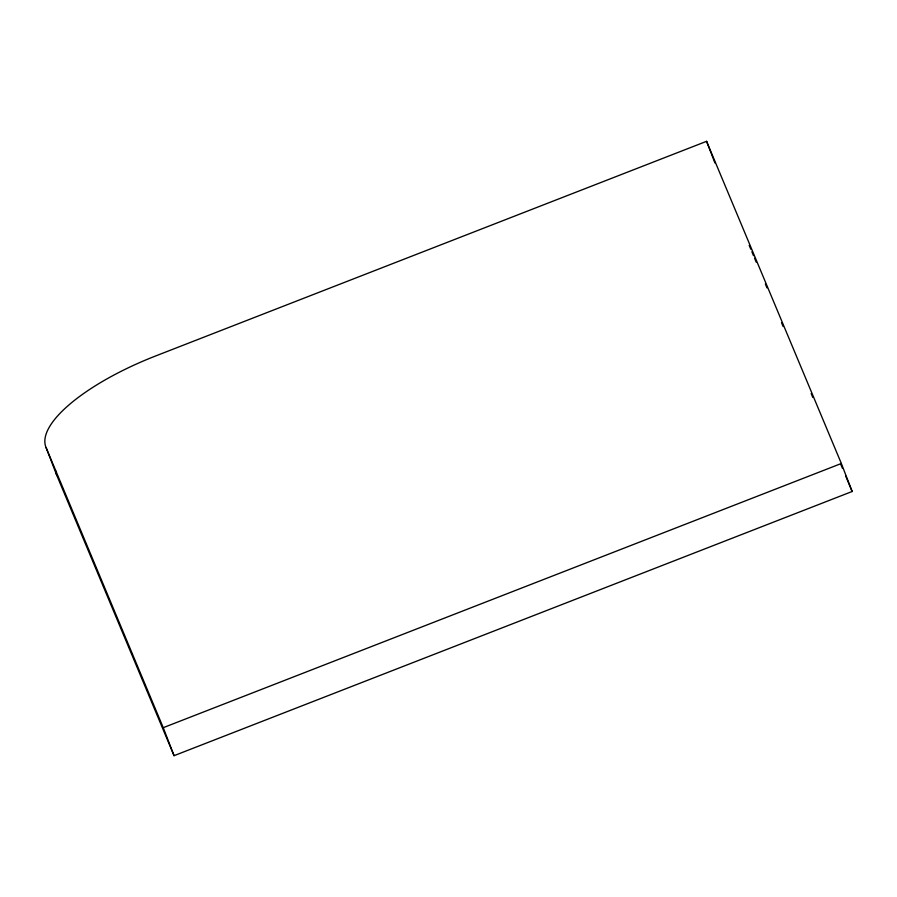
<?xml version="1.0" encoding="UTF-8"?>
<svg xmlns="http://www.w3.org/2000/svg" width="897" height="897" viewBox="0 0 897 897"><rect width="100%" height="100%" fill="white"/><g stroke="black" fill="none" stroke-linecap="round" stroke-linejoin="round"><path stroke-width="1.35" d="M706.578 141.322L155.618 355.974A136.456 45.534 -21.1 0 0 46.061 447.536L56.87 475.533L174.052 755.678L852.15 491.489L841.341 463.491L706.578 141.322L714.931 162.962M46.061 447.536L163.243 727.68L841.341 463.491M749.186 245.352L750.811 249.22M751.888 251.799L753.502 255.667M754.579 258.246L756.193 262.103M765.365 284.013L766.98 287.881M781.534 322.673L783.148 326.542M811.18 393.548L812.794 397.416M840.825 464.433L842.451 468.29M845.68 476.027L852.15 491.489M163.243 727.68L174.052 755.678M56.87 475.533A136.456 45.534 -21.1 0 1 55.726 470.869"/></g></svg>
